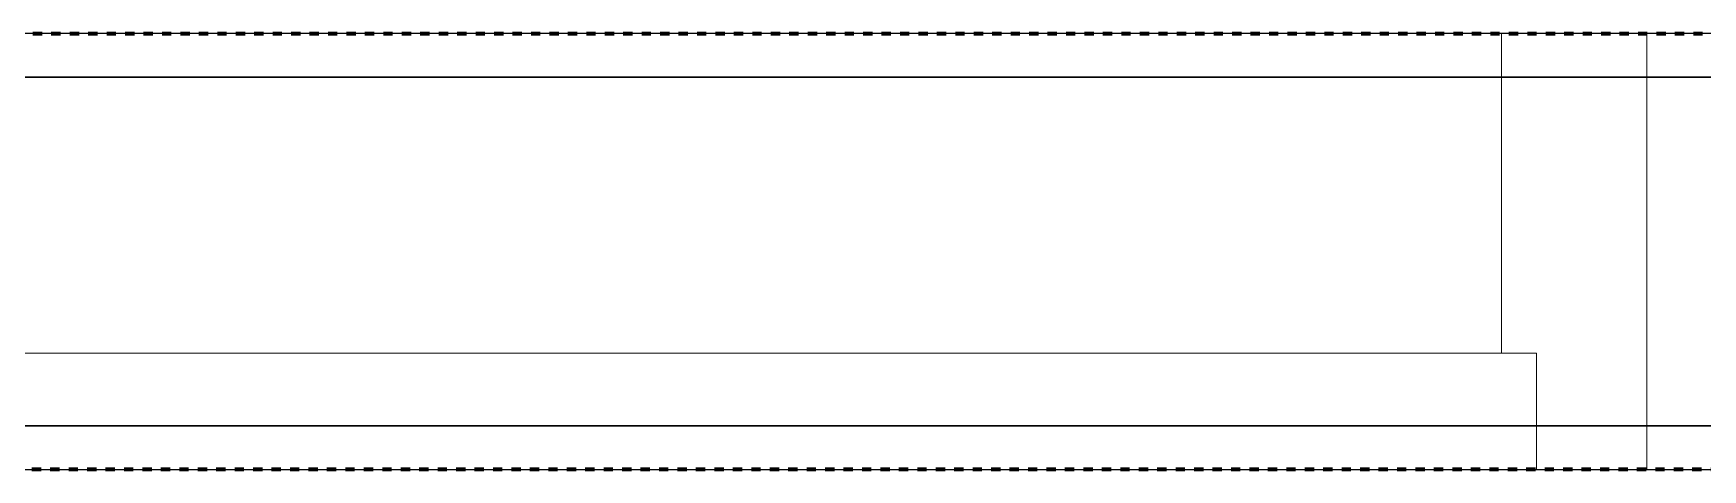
# Model space of a CAD drawing. Header units: millimetres. Extents: x -5300 to 98858, y -5196 to 93886.
# Drawn here: x 19095 to 19669, y 46335 to 46485 of the extents above; entities that cross this region are included whole.
import ezdxf

# ---------------------------------------------------------------- set-up
doc = ezdxf.new("R2010")
doc.units = ezdxf.units.MM
doc.linetypes.add('Штрих', pattern=[6.35, 3.175, -3.175])
doc.linetypes.add('Штрих_2_', pattern=[6.35, 3.175, -3.175])
for name, color, linetype, lineweight, true_color in [('_Разделитель помещений_', 4, 'Штрих', 70, 0x00ffff), ('Двери', 7, 'Continuous', 18, 0x7f7f7f), ('Обобщенные модели', 7, 'Continuous', 18, 0x7f7f7f), ('Стены', 7, 'Continuous', 18, 0x7f7f7f), ('Стены разрез', 7, 'Continuous', 50, 0x7f7f7f)]:
    doc.layers.add(name, color=color, linetype=linetype, lineweight=lineweight, true_color=true_color)

# ---------------------------------------------------------------- blocks, each defined once
blk = doc.blocks.new('СТВ_Перегородка_Кирпич 171644 - СТВ_Перегородка_Кирпич 2-247667-Подвал')
at = {"layer": 'Стены', "color": 254, "true_color": 0xd4d4d4}
blk.add_line((15750, 46350), (21250, 46350), dxfattribs=at)
blk = doc.blocks.new('СТВ_Перегородка_Кирпич 171644 - СТВ_Перегородка_Кирпич 171644-247664-Подвал')
at = {"layer": 'Стены', "color": 254, "true_color": 0xd4d4d4}
for p, q in [((18550, 46485), (19650, 46485)), ((19650, 46485), (19650, 46485)), ((19650, 46470), (19650, 46485)), ((18550, 46470), (19650, 46470)), ((19650, 46470), (18550, 46470)), ((19650, 46470), (19650, 46470)), ((19650, 46350), (19650, 46470)), ((19650, 46470), (19650, 46470)), ((18550, 46350), (19650, 46350)), ((19650, 46350), (18550, 46350)), ((19650, 46350), (19650, 46350)), ((19650, 46335), (19650, 46350)), ((19650, 46350), (19650, 46350)), ((19650, 46335), (18550, 46335)), ((19650, 46335), (19650, 46335))]:
    blk.add_line(p, q, dxfattribs=at)
at = {"layer": 'Стены разрез', "color": 254, "lineweight": 25, "true_color": 0xd4d4d4}
for p, q in [((21235, 46485), (17600, 46485)), ((21250, 46470), (15750, 46470)), ((17600, 46470), (21235, 46470)), ((21250, 46350), (15750, 46350)), ((15750, 46350), (21250, 46350)), ((15750, 46335), (21250, 46335))]:
    blk.add_line(p, q, dxfattribs=at)
blk.add_blockref('СТВ_Перегородка_Кирпич 171644 - СТВ_Перегородка_Кирпич 2-247667-Подвал', (0, 0))
blk = doc.blocks.new('Д-5 171761 - Д-5-247732-Подвал')
at = {"layer": 'Двери', "color": 254, "true_color": 0xd4d4d4}
for p, q in [((19650, 46485), (18550, 46485)), ((18550, 46485), (19650, 46485)), ((18600, 46485), (19600, 46485)), ((19600, 46485), (18600, 46485)), ((19650, 46485), (19600, 46485)), ((19600, 46485), (19600, 46375)), ((19650, 46485), (19600, 46485)), ((19600, 46485), (19600, 46485)), ((19600, 46485), (19650, 46485)), ((19600, 46375), (19600, 46485)), ((19600, 46485), (19600, 46485)), ((19600, 46485), (19600, 46375)), ((19600, 46375), (19600, 46485)), ((19600, 46485), (19650, 46485)), ((19600, 46375), (19600, 46485)), ((19600, 46485), (19650, 46485)), ((19600, 46485), (19600, 46375)), ((19650, 46485), (19600, 46485)), ((19650, 46335), (19650, 46485)), ((19650, 46335), (19650, 46485)), ((19650, 46485), (19650, 46485)), ((19650, 46485), (19650, 46335)), ((19650, 46485), (19650, 46485)), ((19650, 46485), (19650, 46335)), ((19650, 46485), (19650, 46335)), ((19650, 46335), (19650, 46485)), ((19650, 46485), (19650, 46485)), ((19650, 46485), (19650, 46335)), ((19650, 46335), (19650, 46485)), ((19650, 46485), (19650, 46485)), ((18588, 46375), (19612, 46375)), ((19612, 46375), (18588, 46375)), ((18588, 46375), (19612, 46375)), ((19612, 46375), (18588, 46375)), ((18588, 46375), (19612, 46375)), ((19612, 46375), (18588, 46375)), ((18600, 46375), (19600, 46375)), ((19600, 46375), (18600, 46375)), ((19600, 46375), (19612, 46375)), ((19600, 46375), (19600, 46375)), ((19600, 46375), (19600, 46375)), ((19600, 46375), (19612, 46375)), ((19612, 46375), (19600, 46375)), ((19612, 46375), (19600, 46375)), ((19612, 46375), (19600, 46375)), ((19600, 46375), (19612, 46375)), ((19612, 46375), (19612, 46335)), ((19612, 46375), (19612, 46375)), ((19612, 46375), (19612, 46335)), ((19612, 46335), (19612, 46375)), ((19612, 46375), (19612, 46375)), ((19612, 46335), (19612, 46375)), ((19612, 46375), (19612, 46335)), ((19612, 46335), (19612, 46375)), ((19612, 46375), (19612, 46375)), ((19612, 46375), (19612, 46335)), ((19612, 46335), (19612, 46375)), ((19612, 46375), (19612, 46375)), ((19612, 46375), (19612, 46335)), ((19612, 46375), (19612, 46375)), ((19612, 46335), (19612, 46375)), ((19612, 46375), (19612, 46375)), ((19612, 46375), (19612, 46335)), ((19612, 46335), (19612, 46375)), ((18550, 46335), (19650, 46335)), ((18550, 46335), (19650, 46335)), ((19612, 46335), (18588, 46335)), ((19612, 46335), (18588, 46335)), ((19612, 46335), (18588, 46335)), ((19612, 46335), (18588, 46335)), ((18588, 46335), (19612, 46335)), ((18588, 46335), (19612, 46335)), ((19612, 46335), (19650, 46335)), ((19612, 46335), (19612, 46335)), ((19612, 46335), (19650, 46335)), ((19650, 46335), (19612, 46335)), ((19612, 46335), (19612, 46335)), ((19650, 46335), (19612, 46335)), ((19650, 46335), (19612, 46335)), ((19612, 46335), (19612, 46335)), ((19612, 46335), (19612, 46335)), ((19650, 46335), (19612, 46335)), ((19612, 46335), (19612, 46335)), ((19612, 46335), (19612, 46335)), ((19650, 46335), (19650, 46335)), ((19650, 46335), (19650, 46335)), ((19650, 46335), (19650, 46335)), ((19650, 46335), (19650, 46335))]:
    blk.add_line(p, q, dxfattribs=at)
blk = doc.blocks.new('Д-5 171761 - Д-5 171761-247736-Подвал')
blk.add_blockref('Д-5 171761 - Д-5-247732-Подвал', (0, 0))
blk = doc.blocks.new('ПОТ-1_3_1 - ПОТ-1_3_1-249882-Подвал')
at = {"layer": 'Обобщенные модели', "color": 254, "true_color": 0xd4d4d4}
for p, q in [((17615, 46485), (21235, 46485)), ((21235, 46485), (17615, 46485))]:
    blk.add_line(p, q, dxfattribs=at)

msp = doc.modelspace()

# ---------------------------------------------------------------- linework, layer by layer
at = {"layer": '_Разделитель помещений_', "color": 131, "linetype": 'Штрих_2_', "true_color": 0xaaffff}
for p, q in [((17615, 46485), (21235, 46485)), ((21250, 46335), (15750, 46335))]:
    msp.add_line(p, q, dxfattribs=at)

# ---------------------------------------------------------------- block references
at = {"layer": 'Двери', "color": 254, "true_color": 0xd4d4d4}
msp.add_blockref('Д-5 171761 - Д-5 171761-247736-Подвал', (0, 0), dxfattribs=at)
at = {"layer": 'Обобщенные модели', "color": 254, "true_color": 0xd4d4d4}
msp.add_blockref('ПОТ-1_3_1 - ПОТ-1_3_1-249882-Подвал', (0, 0), dxfattribs=at)
at = {"layer": 'Стены', "color": 254, "true_color": 0xd4d4d4}
msp.add_blockref('СТВ_Перегородка_Кирпич 171644 - СТВ_Перегородка_Кирпич 171644-247664-Подвал', (0, 0), dxfattribs=at)

doc.saveas('drawing.dxf')
